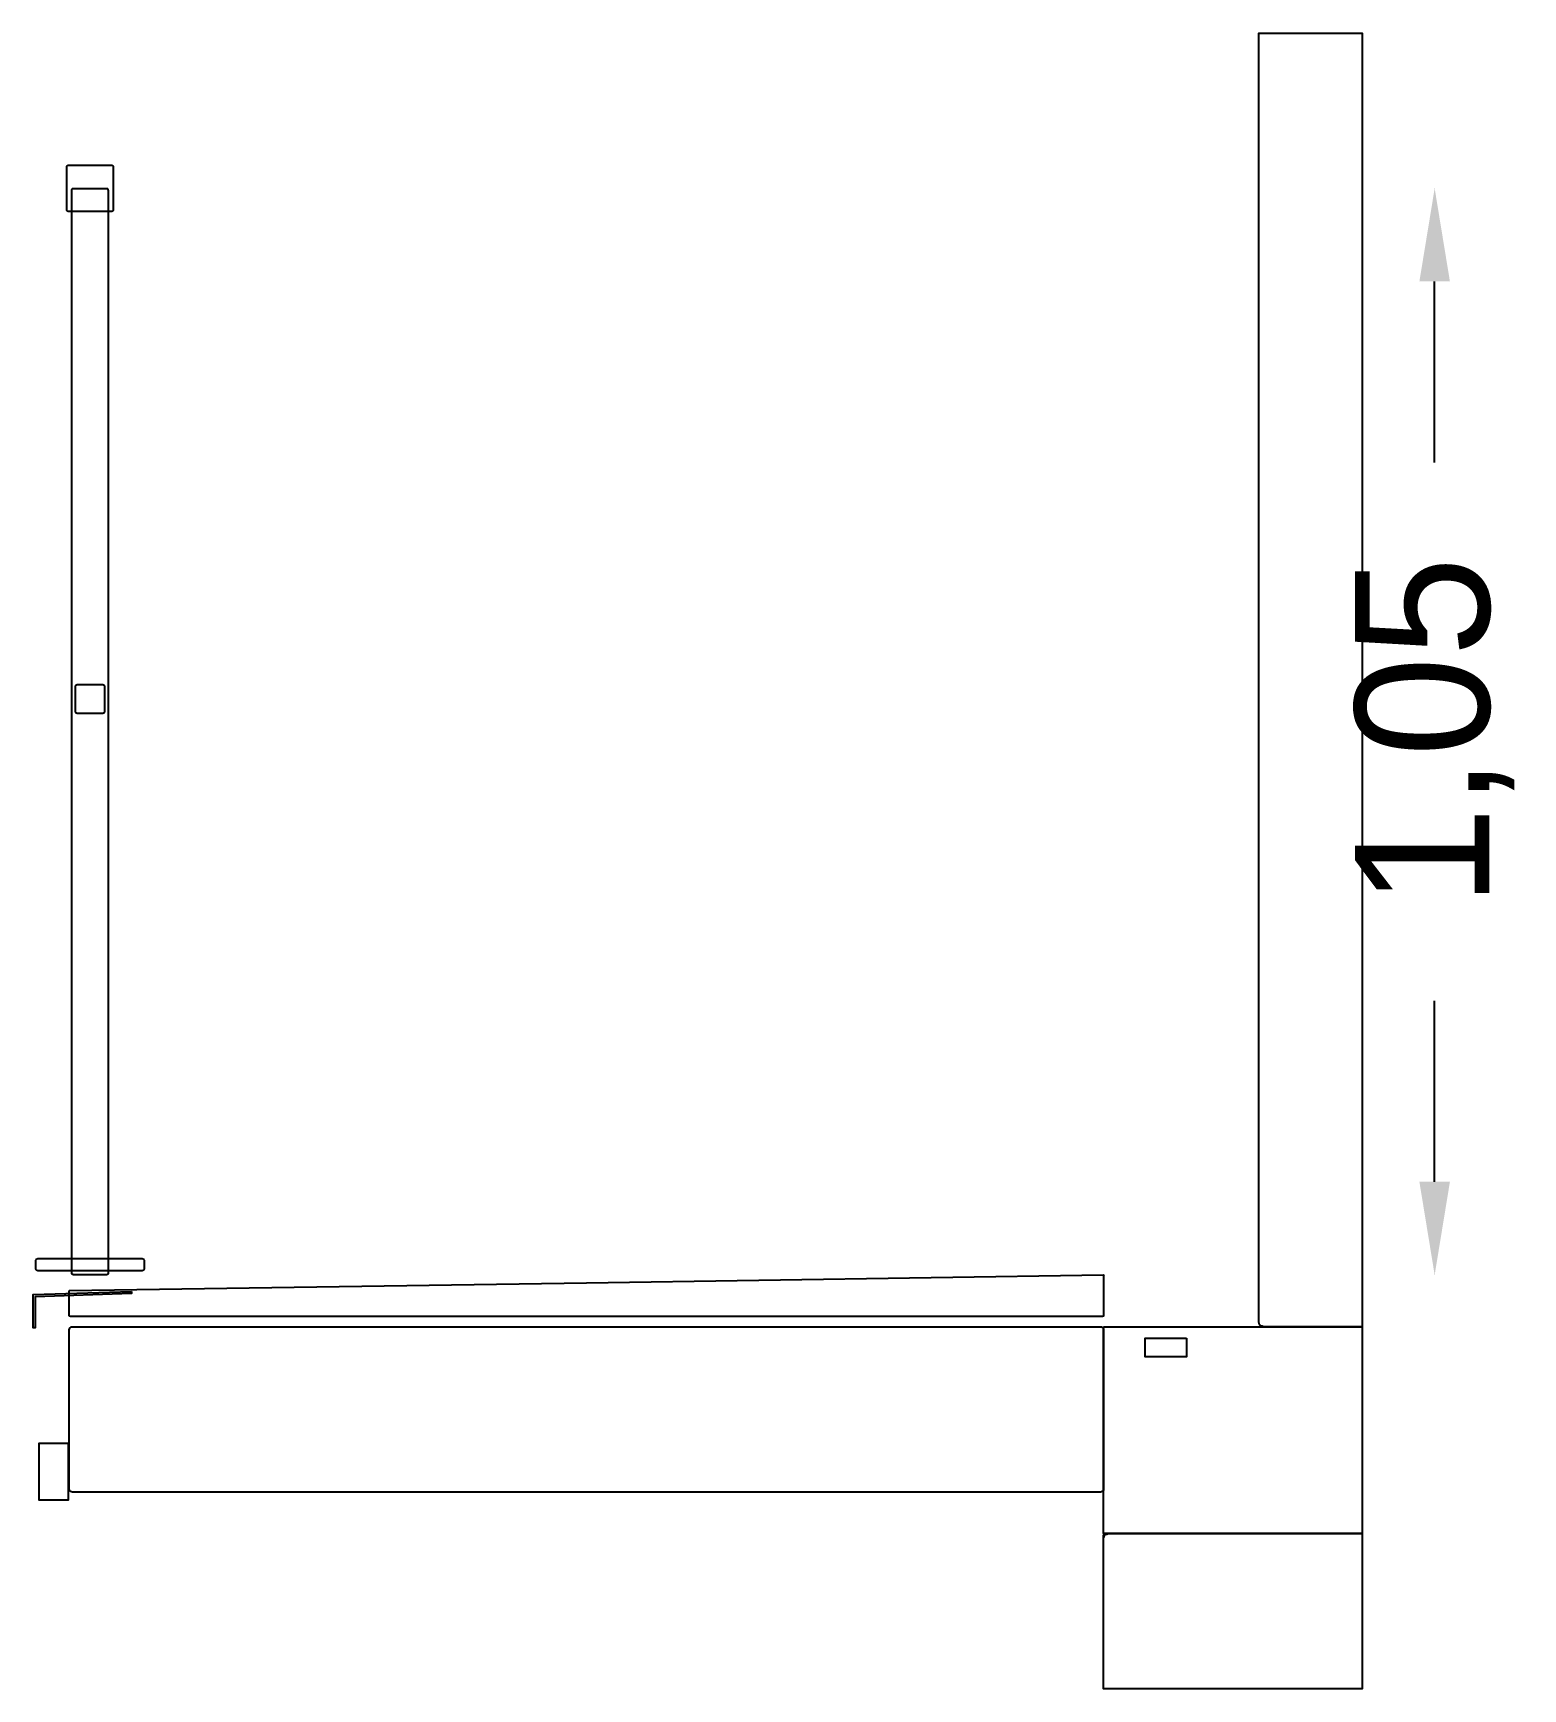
# Model space of a CAD drawing. Header units: metres. Extents: x 1293.1 to 1334.4, y -13.4 to 4.5.
# Drawn here: x 1332.965 to 1334.405, y 2.85 to 4.45 of the extents above.
import ezdxf

# ---------------------------------------------------------------- set-up
doc = ezdxf.new("R2010")
doc.units = ezdxf.units.M
for name, color, linetype in [('CORTE', 7, 'Continuous'), ('COTAS', 4, 'Continuous'), ('VISTA', 8, 'Continuous')]:
    doc.layers.add(name, color=color, linetype=linetype)
doc.dimstyles.get("Standard").update_dxf_attribs({"dimtxt": 2.5, "dimasz": 2.5, "dimexe": 1.25, "dimexo": 0.625, "dimtad": 1, "dimcen": 2.5, "dimazin": 3, "dimtfac": 1, "dimtmove": 0, "dimatfit": 3})

# ---------------------------------------------------------------- blocks, each defined once
blk = doc.blocks.new('_CLOSEDFILLED')
at = {"color": 0, "linetype": 'BYBLOCK'}
blk.add_solid([(-1, 0.164), (0, 0), (-1, -0.164)], dxfattribs=at)
blk = doc.blocks.new('*D4')
for p, q in [((1334.32, 4.3), (1334.32, 4.3)), ((1334.32, 4.035), (1334.32, 4.21)), ((1334.32, 3.34), (1334.32, 3.515)), ((1334.32, 3.25), (1334.32, 3.25))]:
    blk.add_line(p, q)
at = {"layer": 'Defpoints'}
for p in [(1334.32, 4.3), (1334.32, 3.25), (1334.32, 3.25)]:
    blk.add_point(p, dxfattribs=at)
at = {"layer": 'COTAS', "xscale": 0.09, "yscale": 0.09}
for p, rotation in [((1334.32, 4.3), 90), ((1334.32, 3.25), 270)]:
    blk.add_blockref('_CLOSEDFILLED', p, dxfattribs=dict(at, rotation=rotation))
at = {"layer": 'COTAS', "insert": (1334.32, 3.775), "char_height": 0.13, "attachment_point": 5, "rotation": 90}
blk.add_mtext('1,05', dxfattribs=at)

msp = doc.modelspace()

# ---------------------------------------------------------------- linework, layer by layer
at = {"layer": 'CORTE'}
for points in [[(1334.1511, 3.2016), (1334.1508, 3.2019), (1334.1504, 3.2032), (1334.15, 3.2045), (1334.15, 4.45), (1334.25, 4.45), (1334.25, 3.2), (1334.1545, 3.2), (1334.1532, 3.2004), (1334.1519, 3.2008), (1334.1516, 3.2011), (1334.1513, 3.2013), (1334.1511, 3.2016)], [(1334, 3.2), (1334.25, 3.2), (1334.25, 3), (1334, 3), (1334, 3.2)], [(1334, 2.9983), (1334.0002, 2.9988), (1334.0003, 2.9993), (1334.0004, 2.9994), (1334.0005, 2.9995), (1334.0006, 2.9996), (1334.0007, 2.9997), (1334.0012, 2.9998), (1334.0017, 3), (1334.15, 3), (1334.25, 3), (1334.25, 2.85), (1334, 2.85), (1334, 2.9983)], [(1334, 2.9955), (1334.0004, 2.9968), (1334.0008, 2.9981), (1334.0011, 2.9984), (1334.0013, 2.9987), (1334.0016, 2.9989), (1334.0019, 2.9992), (1334.0032, 2.9996), (1334.0045, 3), (1334.15, 3), (1334.25, 3), (1334.25, 2.85), (1334, 2.85), (1334, 2.9955)]]:
    msp.add_lwpolyline(points, close=True, dxfattribs=at)
at = {"layer": 'VISTA'}
for points in [[(1332.9979, 4.2781), (1332.9978, 4.2782), (1332.9977, 4.2787), (1332.9975, 4.2792), (1332.9975, 4.2999), (1332.9975, 4.3208), (1332.9977, 4.3213), (1332.9978, 4.3218), (1332.9979, 4.3219), (1332.998, 4.322), (1332.9981, 4.3221), (1332.9982, 4.3222), (1332.9987, 4.3223), (1332.9992, 4.3225), (1333.0199, 4.3225), (1333.0408, 4.3225), (1333.0413, 4.3223), (1333.0418, 4.3222), (1333.0419, 4.3221), (1333.042, 4.322), (1333.0421, 4.3219), (1333.0422, 4.3218), (1333.0423, 4.3213), (1333.0425, 4.3208), (1333.0425, 4.2999), (1333.0425, 4.2792), (1333.0423, 4.2787), (1333.0422, 4.2782), (1333.0421, 4.2781), (1333.042, 4.278), (1333.0419, 4.2779), (1333.0418, 4.2778), (1333.0413, 4.2777), (1333.0408, 4.2775), (1333.0199, 4.2775), (1332.9992, 4.2775), (1332.9987, 4.2777), (1332.9982, 4.2778), (1332.9981, 4.2779), (1332.998, 4.278), (1332.9979, 4.2781)], [(1333.003, 3.2505), (1333.0028, 3.2507), (1333.0028, 3.2509), (1333.0025, 3.2517), (1333.0025, 3.4438), (1333.0025, 4.2983), (1333.0026, 4.2985), (1333.0028, 4.2993), (1333.0028, 4.2993), (1333.003, 4.2995), (1333.003, 4.2995), (1333.0032, 4.2997), (1333.0034, 4.2997), (1333.0042, 4.3), (1333.01, 4.3), (1333.0358, 4.3), (1333.036, 4.2999), (1333.0368, 4.2997), (1333.0368, 4.2997), (1333.037, 4.2995), (1333.0372, 4.2993), (1333.0372, 4.2993), (1333.0374, 4.2985), (1333.0375, 4.2983), (1333.0375, 3.4438), (1333.0375, 3.2517), (1333.0372, 3.2509), (1333.0372, 3.2507), (1333.037, 3.2505), (1333.037, 3.2505), (1333.0368, 3.2503), (1333.0368, 3.2503), (1333.036, 3.2501), (1333.0358, 3.25), (1333.01, 3.25), (1333.0042, 3.25), (1333.0034, 3.2503), (1333.0032, 3.2503), (1333.003, 3.2505), (1333.003, 3.2505), (1333.003, 3.2505)], [(1333.0064, 3.7931), (1333.0063, 3.7932), (1333.0062, 3.7937), (1333.006, 3.7942), (1333.006, 3.8065), (1333.006, 3.8188), (1333.0062, 3.8193), (1333.0063, 3.8198), (1333.0064, 3.8199), (1333.0065, 3.82), (1333.0066, 3.8201), (1333.0067, 3.8202), (1333.0072, 3.8203), (1333.0077, 3.8205), (1333.02, 3.8205), (1333.0323, 3.8205), (1333.0328, 3.8203), (1333.0333, 3.8202), (1333.0334, 3.8201), (1333.0335, 3.82), (1333.0336, 3.8199), (1333.0337, 3.8198), (1333.0338, 3.8193), (1333.034, 3.8188), (1333.034, 3.8065), (1333.034, 3.7942), (1333.0338, 3.7937), (1333.0337, 3.7932), (1333.0336, 3.7931), (1333.0335, 3.793), (1333.0334, 3.7929), (1333.0333, 3.7928), (1333.0328, 3.7927), (1333.0323, 3.7925), (1333.02, 3.7925), (1333.0077, 3.7925), (1333.0072, 3.7927), (1333.0067, 3.7928), (1333.0066, 3.7929), (1333.0065, 3.793), (1333.0064, 3.7931)], [(1332.9681, 3.2546), (1332.9675, 3.256), (1332.9675, 3.264), (1332.9681, 3.2654), (1332.9695, 3.266), (1333.0705, 3.266), (1333.0719, 3.2654), (1333.0725, 3.264), (1333.0725, 3.256), (1333.0719, 3.2546), (1333.0705, 3.254), (1332.9695, 3.254), (1332.9681, 3.2546)], [(1333.0003, 3.2103), (1333, 3.211), (1333, 3.234), (1333.0001, 3.2347), (1333.0002, 3.235), (1333.5, 3.2425), (1333.9998, 3.25), (1334.0001, 3.2497), (1334, 3.249), (1334, 3.211), (1333.9997, 3.2103), (1333.999, 3.21), (1333.001, 3.21), (1333.0003, 3.2103)], [(1333.06, 3.234), (1333.06, 3.232), (1332.967, 3.229), (1332.967, 3.199), (1332.965, 3.199), (1332.965, 3.231), (1333.06, 3.234)], [(1333.0007, 3.0411), (1333.0006, 3.0413), (1333.0003, 3.0421), (1333, 3.043), (1333, 3.12), (1333, 3.197), (1333.0003, 3.1979), (1333.0006, 3.1987), (1333.0007, 3.1989), (1333.0009, 3.1991), (1333.0011, 3.1993), (1333.0013, 3.1994), (1333.0021, 3.1997), (1333.003, 3.2), (1333.5, 3.2), (1333.997, 3.2), (1333.9979, 3.1997), (1333.9987, 3.1994), (1333.9989, 3.1993), (1333.9991, 3.1991), (1333.9993, 3.1989), (1333.9994, 3.1987), (1333.9997, 3.1979), (1334, 3.197), (1334, 3.12), (1334, 3.043), (1333.9997, 3.0421), (1333.9994, 3.0413), (1333.9993, 3.0411), (1333.9991, 3.0409), (1333.9989, 3.0407), (1333.9987, 3.0406), (1333.9979, 3.0403), (1333.997, 3.04), (1333.5, 3.04), (1333.003, 3.04), (1333.0021, 3.0403), (1333.0013, 3.0406), (1333.0011, 3.0407), (1333.0009, 3.0409), (1333.0007, 3.0411)], [(1334.08, 3.189), (1334.08, 3.18), (1334.08, 3.171), (1334.06, 3.171), (1334.04, 3.171), (1334.04, 3.18), (1334.04, 3.189), (1334.06, 3.189), (1334.08, 3.189)], [(1332.999, 3.0875), (1332.999, 3.0561), (1332.999, 3.0325), (1332.987, 3.0325), (1332.971, 3.0325), (1332.971, 3.0639), (1332.971, 3.0875), (1332.983, 3.0875), (1332.999, 3.0875)]]:
    msp.add_lwpolyline(points, close=True, dxfattribs=at)

# ---------------------------------------------------------------- dimensions: what is measured, and where the dimension line sits
at = {"layer": 'COTAS'}
dim = msp.add_linear_dim(base=(1334.32, 3.25), p1=(1334.32, 3.25), p2=(1334.32, 4.3), angle=90, dimstyle='Standard', override={"dimtxt": 0.13, "dimasz": 0.09}, dxfattribs=at)
dim.commit()
dim.dimension.update_dxf_attribs({"geometry": '*D4', "text_midpoint": (1334.32, 3.775)})

doc.saveas('drawing.dxf')
